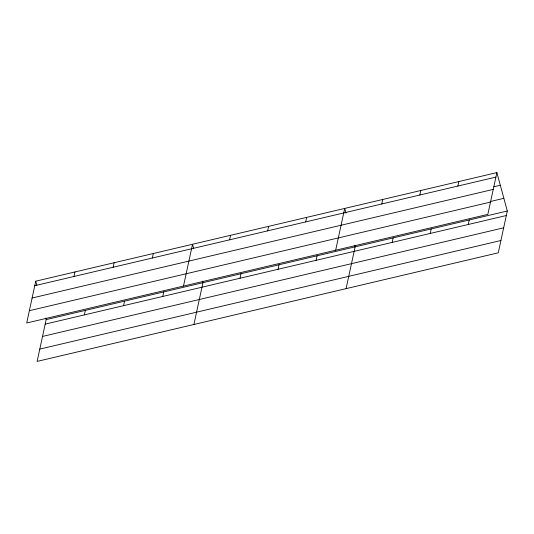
<?xml version="1.0" encoding="UTF-8"?>
<svg xmlns="http://www.w3.org/2000/svg" width="534" height="534" viewBox="0 0 534 534"><rect width="100%" height="100%" fill="white"/><g stroke="black" fill="none" stroke-linecap="round" stroke-linejoin="round"><path stroke-width="0.8" d="M35.738 281.198L26.7 322.99L487.842 214.381L496.88 172.589L35.738 281.198L36.813 285.156M45.724 318.03L46.158 319.619L37.12 361.411L498.262 252.802L507.3 211.01L496.88 172.589M73.959 276.478L74.934 271.966M84.379 314.9L85.353 310.387M113.155 267.247L114.129 262.735M123.574 305.668L124.549 301.156M152.35 258.015L153.331 253.503M162.77 296.437L163.744 291.924M183.489 286.064L192.527 244.272L193.602 248.23M193.909 324.485L202.947 282.693L202.513 281.104M229.593 239.819L230.568 235.307M240.013 278.241L240.988 273.728M267.641 230.862L268.615 226.349M278.06 269.283L279.035 264.771M305.682 221.904L306.656 217.391M316.101 260.325L317.076 255.813M335.666 250.226L344.704 208.427L345.992 213.186M346.085 288.647L355.123 246.848L354.689 245.266M381.77 203.981L382.751 199.469M392.19 242.403L393.164 237.89M419.817 195.023L420.792 190.511M430.237 233.445L431.212 228.926M457.858 186.059L458.839 181.547M468.278 224.48L469.252 219.968M34.763 285.71L495.906 177.101M493.843 186.793L500.318 185.265M32.1 298.012L493.249 189.403M490.099 201.572L503.862 198.328M29.363 310.688L490.506 202.079M46.158 319.619L507.3 211.01M45.176 324.131L506.325 215.522M42.52 336.433L503.662 227.824M39.776 349.109L500.925 240.5"/></g></svg>
